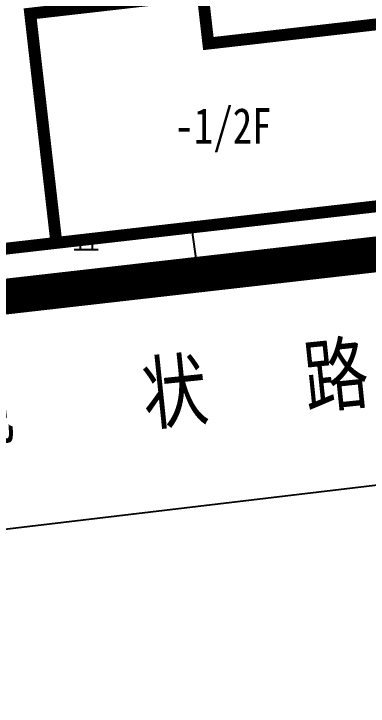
# Model space of a CAD drawing. Extents: x -809667 to 586099, y 3084146 to 3634412.
# Drawn here: x 381294.08 to 381308.98, y 3086078.91 to 3086108.01 of the extents above; entities that cross this region are included whole.
import ezdxf
from ezdxf.enums import TextEntityAlignment as Align

# ---------------------------------------------------------------- set-up
doc = ezdxf.new("R2010")
doc.units = 0
doc.header["$LTSCALE"] = 0.5
doc.layers.get('0').update_dxf_attribs({"linetype": 'CONTINUOUS'})
doc.layers.add('文字', color=7, linetype='CONTINUOUS')
doc.styles.add('DIMST', font='', dxfattribs={"width": 0.8})
doc.styles.add('HZ', font='', dxfattribs={"width": 0.8})
doc.styles.get('DIMST').set_extended_font_data('SimSun')
doc.styles.get('HZ').set_extended_font_data('NSimSun')

# ---------------------------------------------------------------- blocks, each defined once
blk = doc.blocks.new('gc119')
at = {"color": 0}
for p, q in [((-0.5, 1), (-0.5, 0)), ((0.5, 1), (0.5, 0)), ((-1, 0), (1, 0))]:
    blk.add_line(p, q, dxfattribs=at)
blk = doc.blocks.new('23424')
at = {"layer": '文字', "color": 8, "linetype": 'Continuous'}
for p, q in [((382088.785, 3087629.463, -859.056), (381964.126, 3087615.205, -859.056)), ((381954.604, 3087604.006, -859.056), (382090.15, 3087620.08, -859.056))]:
    blk.add_line(p, q, dxfattribs=at)
at = {"layer": '文字', "color": 8, "linetype": 'Continuous', "flags": 128}
for points, const_width in [([(381912.248, 3087729.697), (381918.707, 3087733.797), (382022.971, 3087808.807), (382085.251, 3087680.655), (382122.979, 3087633.36), (381994.673, 3087618.736), (381946.121, 3087613.203), (381925.771, 3087600.48), (381864.955, 3087697.754), (381885.305, 3087710.477), (381885.305, 3087710.477), (381885.305, 3087710.477), (381912.248, 3087729.697)], 0.5), ([(381946.121, 3087613.203), (381994.673, 3087618.736), (382122.979, 3087633.36), (382085.357, 3087680.522), (382079.341, 3087692.816), (382078.756, 3087691.314), (382079.068, 3087689.497), (382078.011, 3087686.364), (382075.533, 3087683.035), (382011.093, 3087637.014), (382008.188, 3087643.04), (381997.553, 3087635.653), (381988.443, 3087636.172), (381958.673, 3087631.192)], 1.5)]:
    blk.add_lwpolyline(points, dxfattribs=dict(at, const_width=const_width))
at = {"layer": '文字', "color": 8, "linetype": 'Continuous', "const_width": 0.5, "flags": 128}
for points in [[(382031.375, 3087651.509), (382078.657, 3087685.277), (382087.259, 3087673.233), (382095.357, 3087663.139), (382111.738, 3087642.615), (382108.052, 3087633.691), (382034.372, 3087625.273)], [(382041.526, 3087626.091), (382108.052, 3087633.691), (382111.738, 3087642.615), (382095.357, 3087663.138), (382089.417, 3087658.397), (382101.577, 3087643.163), (382100.467, 3087640.474), (382047.916, 3087634.47), (382047.677, 3087636.557), (382040.425, 3087635.728)]]:
    blk.add_lwpolyline(points, close=True, dxfattribs=at)
at = {"layer": '文字', "color": 8, "linetype": 'Continuous', "const_width": 0.3}
blk.add_lwpolyline([(382047.677, 3087636.557), (382096.929, 3087642.183, 0.589508), (382097.865, 3087644.448), (382087.776, 3087657.087), (382089.417, 3087658.397), (382101.577, 3087643.163), (382100.467, 3087640.474), (382047.916, 3087634.47)], format="xyb", close=True, dxfattribs=at)
at = {"layer": '文字', "color": 8, "linetype": 'Continuous'}
for points in [[(382047.518, 3087624.522), (382058.503, 3087625.306), (382089.44, 3087628.806), (382122.784, 3087632.556), (382111.003, 3087648.306), (382110.784, 3087648.556)], [(382047.213, 3087626.738), (382047.518, 3087624.522), (381964.524, 3087614.902), (381964.018, 3087616.26)]]:
    blk.add_lwpolyline(points, dxfattribs=at)
at = {"layer": '文字', "color": 8, "linetype": 'Continuous', "flags": 128}
blk.add_lwpolyline([(382040.559, 3087635.541), (382041.652, 3087626.104)], dxfattribs=at)
at = {"layer": '文字', "color": 8, "linetype": 'Continuous', "xscale": 0.5, "yscale": 0.5}
blk.add_blockref('gc119', (382042.78, 3087625.815), dxfattribs=at)
at = {"layer": '文字', "color": 8, "linetype": 'Continuous', "style": 'HZ', "width": 0.8}
blk.add_text('-1/2F', height=1.5, dxfattribs=at).set_placement((382048.533, 3087630.89), align=Align.MIDDLE)
at = {"layer": '文字', "color": 8, "linetype": 'Continuous', "insert": (382036.889, 3087620.111), "char_height": 2.5, "width": 81.40314, "attachment_point": 1, "rotation": 5.9023, "style": 'DIMST'}
blk.add_mtext('{\\fSimHei|b0|i0|c134|p49;现    状   路}', dxfattribs=at)

msp = doc.modelspace()

# ---------------------------------------------------------------- block references
at = {"layer": '文字', "color": 8, "linetype": 'Continuous'}
msp.add_blockref('23424', (-745.658, -1527.708), dxfattribs=at)

doc.saveas('drawing.dxf')
